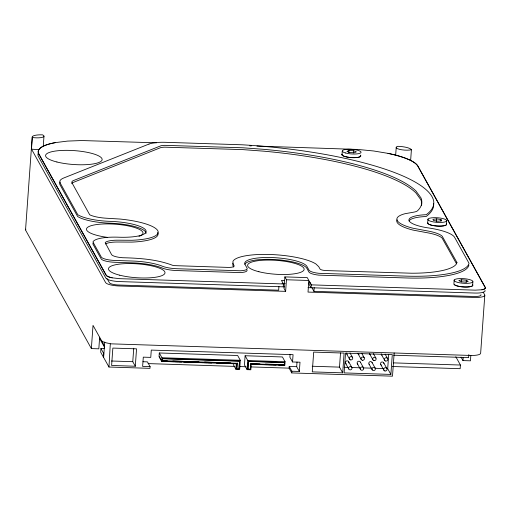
<?xml version="1.0" encoding="UTF-8"?>
<svg xmlns="http://www.w3.org/2000/svg" width="511" height="511" viewBox="0 0 511 511"><rect width="100%" height="100%" fill="white"/><g stroke="black" fill="none" stroke-linecap="round" stroke-linejoin="round"><path stroke-width="0.77" d="M142.965 361.724L147.443 361.865L150.093 366.643L149.972 368.348L108.971 367.026L110.312 343.59A11.996 2.945 4.1 0 1 101.446 340.556M25.55 229.886L32.199 137.101M483.138 292.024L484.683 294.809A11.996 2.945 4.1 0 1 474.521 297.459L308.018 292.081L308.855 280.482L307.258 277.614L284.876 276.892L286.467 279.76L285.636 291.359L119.133 285.981A11.996 2.945 4.1 0 1 105.605 282.564L31.49 149.091L32.321 137.491A11.996 2.945 4.1 0 1 42.483 134.84A8.994 2.204 4.1 0 1 42.183 137.376A8.994 2.204 4.1 0 1 32.321 137.491M43.256 146.28L43.978 136.233M99.651 337.222L98.821 348.821L91.36 348.579L93.021 325.386L104.455 345.87M100.935 348.508L100.68 352.162L103.458 357.176L103.72 353.523L100.935 348.508L103.152 348.579A4.503 1.105 4.1 0 0 104.276 348.579M104.736 342.006L103.624 357.47L108.971 367.026M135.3 366.24L136.546 348.841L112.854 348.08L111.609 365.474L135.3 366.24L132.771 361.692L133.735 348.247M159.298 352.973L159.036 356.627L161.687 361.405L236.331 363.813L235.935 369.293L239.653 369.415L240.304 360.281L237.653 355.503L159.298 352.973L161.949 357.751L161.687 361.405M237.251 363.283L162.504 360.683L162.664 358.524L239.487 361.009L239.046 368.833C233.022 371.171 239.678 354.685 236.861 368.763M162.613 360.868L162.664 358.524M239.487 361.009L239.046 368.833M245.114 355.745L244.456 364.88L247.113 369.657L250.844 369.779L251.233 364.298L284.819 365.384L285.081 361.731L282.423 356.953L245.114 355.745L247.765 360.523L247.113 369.657M250.703 363.794L284.282 364.88L284.448 362.567L248.403 361.22L247.848 369.006L250.307 369.274L250.594 363.602L259.971 363.909M247.95 369.198L248.403 361.22M250.543 364.388L250.307 369.274M278.917 286.518L278.655 290.191L117.536 284.972A8.208 2.012 4.1 0 1 109.558 282.953L106.997 278.469M283.228 286.863L283.439 283.963L281.459 280.398L284.64 280.501M284.876 276.892L284.039 288.491L285.636 291.359M394.16 352.986L392.493 376.179L291.755 372.928L289.105 368.15L289.226 366.444L296.687 366.687L299.337 371.465L291.877 371.222L289.226 366.444M290.095 354.27L289.884 357.195L292.541 361.967L300.002 362.21L299.337 371.465M291.755 372.928L291.877 371.222M292.541 361.967L293.065 354.666L151.282 350.086L150.758 357.387L143.297 357.151L142.633 366.4L150.093 366.643M296.687 366.687L297.019 362.063M309.283 281.299L309.078 284.199L311.058 287.763L311.263 284.863L309.283 281.299L311.391 284.863M480.934 294.655L481.023 294.956A8.208 2.012 4.1 0 1 475.038 296.514L313.939 291.334L314.201 287.661M341.993 154.807L342.255 151.154M348.872 152.661L349.026 150.489L353.727 150.726L356.352 151.869L354.283 152.77L349.581 152.534L346.956 151.39L349.026 150.489M353.567 152.898L353.727 150.726M342.689 372.864L344.107 353.082L313.69 352.098L312.272 371.88L342.689 372.864L339.502 367.128L340.524 352.884M395.68 154.942L396.236 147.213M388.711 354.442L387.689 368.687L390.877 374.422L344.114 372.909L345.532 353.127L392.295 354.634L390.877 374.422M410.627 160.563L411.4 149.736A11.996 2.945 4.1 0 0 397.871 146.318A8.483 2.082 4.1 0 0 399.551 149.353A8.483 2.082 4.1 0 0 411.4 149.736M427.95 219.155L427.688 222.809A9.447 2.319 4.1 0 0 437.135 226.047A9.447 2.319 4.1 0 0 446.365 224.016M436.432 221.768L436.637 218.868L441.006 219.596L441.67 220.79L437.965 221.257L433.596 220.528L432.932 219.334L436.637 218.868M440.904 221.046L441.006 219.596M446.39 224.623L446.652 220.969A9.447 2.319 4.1 0 0 433.609 217.68A9.447 2.319 4.1 0 0 431.642 221.538A9.447 2.319 4.1 0 0 446.652 220.969M454.177 280.047L453.915 283.701A9.447 2.319 4.1 0 0 463.362 286.939A9.447 2.319 4.1 0 0 472.592 284.914M461.522 281.944L461.682 279.766L466.358 280.22L468.204 281.414L465.374 282.149L460.698 281.695L458.852 280.507L461.682 279.766M466.198 282.398L466.358 280.22M455.818 356.755L460.417 365.039L460.156 368.693L392.327 366.502M470.829 355.413L470.439 360.823L462.979 360.587L463.202 357.489M472.618 285.521L472.879 281.868A9.447 2.319 4.1 0 0 459.83 278.572A9.447 2.319 4.1 0 0 457.869 282.436A9.447 2.319 4.1 0 0 472.879 281.868M468.836 354.538L468.613 357.63L393.604 355.209M484.805 295.198L480.647 353.19A11.996 2.945 4.1 0 1 470.363 355.445L110.593 343.826M256.931 146.069L358.102 149.468L373.611 150.975L388.098 153.383A59.972 14.71 4.1 0 1 417.953 166.164L485.329 287.501A11.996 2.945 4.1 0 1 482.033 289.763L475.173 290.152L311.263 284.863M283.439 283.963L119.657 278.674L112.094 277.812A11.996 2.945 4.1 0 1 106.128 275.257L38.747 153.92A59.972 14.71 4.1 0 1 55.239 142.633L67.535 141.087L81.901 140.544L156.507 142.825M249.758 145.839L251.348 145.891M286.467 279.76L308.855 280.482M282.046 283.324L285.227 283.426M284.518 286.882L119.446 281.574A11.996 2.945 4.1 0 1 105.918 278.156L38.542 156.82A59.972 14.71 4.1 0 1 38.382 152.955M308.044 287.642L474.84 293.052A11.996 2.945 4.1 0 0 484.996 290.401M393.387 362.874L460.417 365.039M161.949 357.751L240.304 360.281M247.765 360.523L285.081 361.731M162.766 358.716L239.589 361.194M248.512 361.405L284.448 362.567M162.504 360.683L167.269 360.836M172.827 361.015L183.155 361.347M188.712 361.526L199.035 361.858M204.592 362.037L214.914 362.376M220.471 362.555L230.793 362.887M265.433 364.081L275.589 364.407M281.056 364.586L284.282 364.88M161.961 361.334L165.526 361.449M168.298 361.539L169.722 361.584M170.355 361.603L173.919 361.718M174.558 361.743L178.115 361.858M178.754 361.877L181.603 361.967M183.66 362.037L186.509 362.127M187.147 362.146L190.705 362.261M191.344 362.28L194.908 362.395M195.541 362.42L197.68 362.484M199.737 362.555L203.301 362.669M203.94 362.689L207.498 362.804M208.137 362.823L211.695 362.938M216.53 363.097L220.088 363.212M220.726 363.232L224.291 363.347M224.923 363.366L228.487 363.481M231.259 363.57L232.684 363.615M255.704 364.362L259.269 364.477M264.104 364.63L267.662 364.745M268.301 364.771L271.858 364.886M272.497 364.905L276.055 365.02M278.827 365.11L280.252 365.154M280.89 365.173L284.455 365.288M312.208 366.246L339.502 367.128M344.101 367.281L348.061 367.409M351.229 367.511L359.948 367.792M363.123 367.894L371.842 368.175M375.01 368.278L383.729 368.559M111.449 361.002L132.771 361.692M148.113 363.596L234.939 366.4M239.716 366.553L246.091 366.764M250.869 366.917L289.105 368.15M456.444 263.657L442.149 238.158A26.572 6.522 4.1 0 0 425.88 232.499L412.926 230.065A40.593 9.958 4.1 0 1 397.041 219.813M461.043 357.093L462.979 360.587M385.09 354.066L387.568 358.524M381.43 354.551L384.617 360.287M383.672 362.74L386.853 368.469M380.721 364.503L383.902 370.232M373.42 353.65L375.892 358.109M369.76 354.136L372.941 359.872M372.034 362.459L375.215 368.195A1.718 1.642 -29 0 1 373.567 370.635A1.718 1.642 -29 0 1 372.283 368.099A1.718 1.642 -29 0 1 375.215 368.195M368.98 364.024L372.161 369.76M361.731 353.305L364.209 357.764M358.07 353.791L361.258 359.527M360.338 362.082L363.525 367.818A1.718 1.642 -29 0 1 361.877 370.258A1.718 1.642 -29 0 1 360.587 367.722A1.718 1.642 -29 0 1 363.525 367.818M357.285 363.647L360.472 369.376M350.022 352.948L352.494 357.406M311.966 287.77L313.939 291.334M346.362 353.433L349.543 359.163M348.649 361.705L351.836 367.441A1.718 1.642 -29 0 1 350.188 369.881A1.718 1.642 -29 0 1 348.898 367.345A1.718 1.642 -29 0 1 351.836 367.441M345.596 363.27L348.783 368.999M233.642 266.966L232.952 265.72L232.844 263.114M233.284 364.515L235.935 369.293M159.4 356.716L161.227 360.012M99.415 338.11L104.404 347.09M91.36 348.579L25.671 230.276A11.996 2.945 4.1 0 1 25.927 229.145M38.606 149.384A8.994 2.204 4.1 0 1 31.49 149.091M112.222 277.818A11.996 2.945 4.1 0 1 106.25 275.263L38.874 153.926A59.972 14.71 4.1 0 1 55.367 142.639M481.911 289.756A11.996 2.945 4.1 0 0 485.207 287.501L417.832 166.164A59.972 14.71 4.1 0 0 387.977 153.383M347.391 354.174A1.718 1.648 -29 0 1 346.19 353.037M370.379 354.723A1.718 1.648 -29 0 1 369.587 353.74M369.555 364.65A1.718 1.642 -29 0 1 369.568 361.89A1.718 1.642 -29 0 1 372.174 362.867M381.34 365.09A1.718 1.648 -29 0 1 381.347 362.21A1.718 1.648 -29 0 1 383.895 363.564M382.056 355.139A1.718 1.648 -29 0 1 381.206 353.727M357.866 364.273A1.718 1.642 -29 0 1 357.879 361.513A1.718 1.642 -29 0 1 360.479 362.491M359.105 354.532A1.718 1.648 -29 0 1 358.696 354.378M358.345 354.129A1.718 1.648 -29 0 1 357.904 353.395M346.177 363.896A1.718 1.642 -29 0 1 345.64 361.737A1.718 1.642 -29 0 1 347.812 360.945A1.718 1.642 -29 0 1 348.732 362.97M105.56 243.996A17.317 4.248 4.1 0 1 118.316 242.022L131.729 242.105A43.454 10.661 4.1 0 0 157.644 232.518M360.677 155.555A9.447 2.319 4.1 0 1 351.447 157.58A9.447 2.319 4.1 0 1 342 154.341M246.966 270.006A11.881 2.913 4.1 0 1 240.349 272.606L176.991 270.562A15.726 3.858 4.1 0 1 161.361 267.681A31.356 7.691 4.1 0 0 132.336 262.852L114.688 262.277A12.015 2.945 4.1 0 1 101.248 259.032L92.817 243.843A29.325 7.192 4.1 0 1 93.302 243.051M244.826 264.283A31.356 7.691 4.1 0 1 275.557 259.569A31.356 7.691 4.1 0 1 306.849 268.301L308.906 272.005A11.881 2.913 4.1 0 0 318.704 275.135L406.219 277.965A73.162 17.949 4.1 0 0 468.874 265.094M145.986 233.495A31.356 7.691 4.1 0 0 110.319 223.198A30.577 7.499 4.1 0 1 77.64 216.517L60.004 184.746A34.876 8.553 4.1 0 1 60.177 182.076M107.693 237.404A28.335 6.95 4.1 0 1 88.148 226.967A28.335 6.95 4.1 0 1 126.856 225.651A28.335 6.95 4.1 0 1 138.973 236.344M472.841 284.921A9.447 2.319 4.1 0 1 464.838 287.01A9.447 2.319 4.1 0 1 454.183 284.314M446.569 224.022A9.447 2.319 4.1 0 1 440.942 226.105A9.447 2.319 4.1 0 1 429.828 224.655M428.576 224.048A9.447 2.319 4.1 0 1 427.892 222.809M409.024 220.976A28.495 6.988 4.1 0 1 426.097 216.523A170.61 41.851 4.1 0 0 433.584 203.346M421.556 205.492A158.614 38.906 4.1 0 0 420.834 199.724L415.865 192.864A173.81 42.637 4.1 0 0 263.733 151.167L242.897 149.621L164.714 147.174A10.239 2.51 4.1 0 0 160.812 147.583L72.856 182.58A22.874 5.615 4.1 0 0 71.789 183.66M360.306 155.133A9.447 2.319 4.1 0 1 352.028 157.644A9.447 2.319 4.1 0 1 342.146 154.213M456.955 262.52L456.336 264.027A61.148 14.998 4.1 0 1 411.585 273.219L326.216 270.575A5.487 1.348 4.1 0 1 320.027 269.016L318.717 266.659L315.887 263.963A43.454 10.661 4.1 0 0 269.904 254.484A43.454 10.661 4.1 0 0 232.971 261.287L233.08 263.893L234.121 265.765A7.403 1.814 4.1 0 1 227.849 267.4L174.353 265.624A3.718 0.913 4.1 0 1 172.705 265.343C156.8 259.301 139.58 258.138 122.723 257.729A11.338 2.779 4.1 0 1 111.558 254.58L105.177 242.61A17.317 4.248 4.1 0 1 118.45 240.196L131.857 240.279A43.454 10.661 4.1 0 0 157.771 230.691A43.454 10.661 4.1 0 0 120.066 219.047L106.607 218.242A18.562 4.554 4.1 0 1 89.7 214.786L71.757 182.408A22.874 5.615 4.1 0 1 72.99 180.753L160.946 145.756A10.239 2.51 4.1 0 1 164.849 145.348L243.025 147.8L263.868 149.34A173.81 42.637 4.1 0 1 415.992 191.044L420.968 197.898A158.614 38.906 4.1 0 1 417.806 210.494L417.129 211.088A14.238 3.494 4.1 0 1 413.75 212.154L404.993 213.719A40.593 9.958 4.1 0 0 413.054 228.238L426.008 230.672A26.572 6.522 4.1 0 1 442.277 236.331L456.955 262.52M148.995 144.057L63.837 177.949A34.876 8.553 4.1 0 0 60.132 182.919L77.774 214.69A30.577 7.499 4.1 0 0 110.453 221.372A31.356 7.691 4.1 0 1 145.827 230.301A31.356 7.691 4.1 0 1 119.261 237.232A29.325 7.192 4.1 0 0 92.945 242.016L101.382 257.205A12.015 2.945 4.1 0 0 114.822 260.45L132.47 261.025A31.356 7.691 4.1 0 1 161.489 265.854A15.726 3.858 4.1 0 0 177.119 268.735L240.483 270.779A11.881 2.913 4.1 0 0 247.1 268.179L245.037 264.474A31.356 7.691 4.1 0 1 271.603 257.544A31.356 7.691 4.1 0 1 306.977 266.474L309.04 270.178A11.881 2.913 4.1 0 0 318.838 273.308L406.347 276.138A73.162 17.949 4.1 0 0 469.002 263.267L454.624 237.366A38.581 9.466 4.1 0 0 426.768 227.682A28.495 6.988 4.1 0 1 408.947 220.049A28.495 6.988 4.1 0 1 426.225 214.697A170.61 41.851 4.1 0 0 432.102 196.812A185.825 45.581 4.1 0 0 242.342 144.798L165.481 142.314A22.248 5.455 4.1 0 0 148.995 144.057M384.936 370.973A1.718 1.648 -29 0 0 387.025 368.865A1.718 1.648 -29 0 0 384.176 368.22A1.718 1.648 -29 0 0 384.936 370.973M350.578 359.904A1.718 1.648 -29 0 0 352.667 357.796A1.718 1.648 -29 0 0 349.818 357.151A1.718 1.648 -29 0 0 350.578 359.904M362.286 360.268A1.718 1.648 -29 0 0 364.375 358.16A1.718 1.648 -29 0 0 361.533 357.508A1.718 1.648 -29 0 0 362.286 360.268M373.969 360.613A1.718 1.648 -29 0 0 376.064 358.505A1.718 1.648 -29 0 0 373.215 357.853A1.718 1.648 -29 0 0 373.969 360.613M385.645 361.028A1.718 1.648 -29 0 0 387.734 358.92A1.718 1.648 -29 0 0 384.892 358.268A1.718 1.648 -29 0 0 385.645 361.028M119.766 275.205A28.335 6.95 4.1 0 0 164.798 273.506A28.335 6.95 4.1 0 0 125.655 263.625A28.335 6.95 4.1 0 0 119.766 275.205M56.9 161.993A28.335 6.95 4.1 0 0 101.932 160.288A28.335 6.95 4.1 0 0 62.789 150.406A28.335 6.95 4.1 0 0 56.9 161.993M258.905 271.724A28.335 6.95 4.1 0 0 303.936 270.025A28.335 6.95 4.1 0 0 264.794 260.144A28.335 6.95 4.1 0 0 258.905 271.724M345.462 152.961A9.447 2.319 4.1 0 0 360.9 152.7A9.447 2.319 4.1 0 0 348.604 149.225A9.447 2.319 4.1 0 0 345.462 152.961"/></g></svg>
